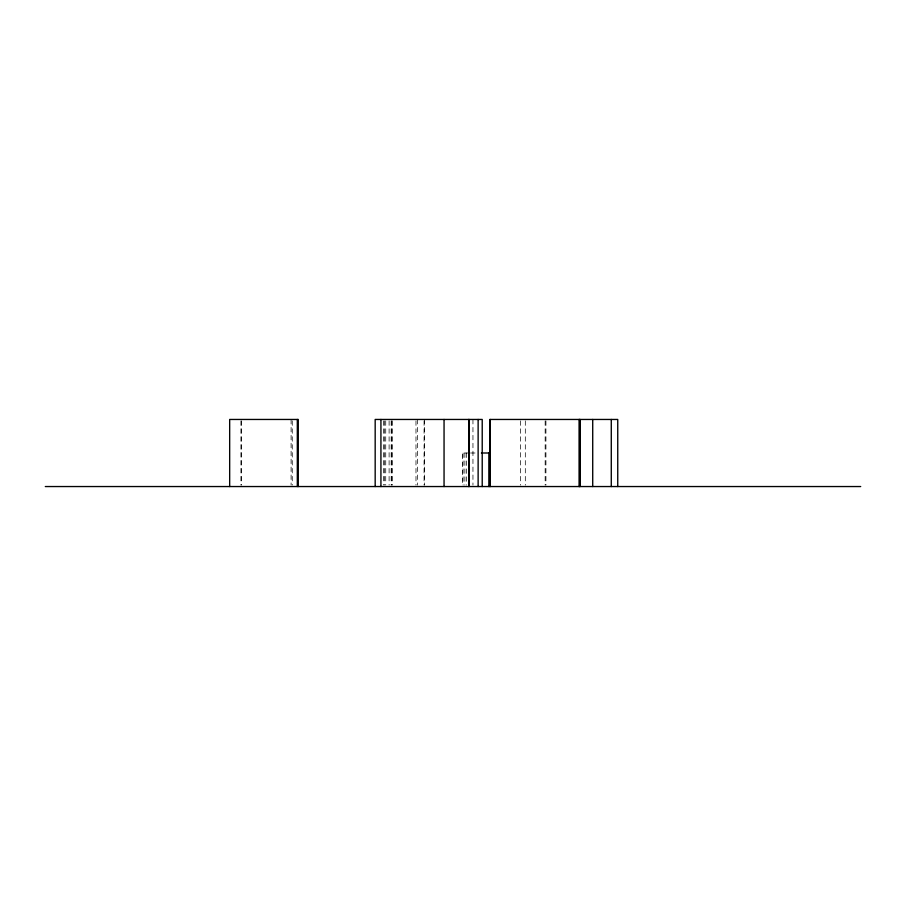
<?xml version="1.0" encoding="UTF-8"?>
<svg xmlns="http://www.w3.org/2000/svg" width="906" height="906" viewBox="0 0 906 906"><rect width="100%" height="100%" fill="white"/><g stroke="black" fill="none" stroke-linecap="round" stroke-linejoin="round"><path stroke-width="0.68" stroke-dasharray="4.53 3.4" d="M469.115 453L462.456 453L462.456 485.14M470.52 453L477.19 453M545.933 420.86L545.933 485.14M545.152 420.86L545.152 485.14M525.31 420.86L525.31 485.14M520.588 420.86L520.588 485.14M472.955 419.455L472.955 485.14M466.409 453L466.409 485.14M464.88 453L464.88 485.14M463.091 453L463.091 485.14M424.359 419.455L424.359 485.14M424.065 420.86L424.065 485.14M417.655 419.455L417.655 485.14M415.979 420.86L415.979 485.14M392.366 420.86L392.366 485.14M391.471 420.86L391.471 485.14M391.177 420.86L391.177 485.14M389.104 420.86L389.104 485.14M385.73 420.86L385.73 485.14M384.529 420.86L384.529 485.14M383.578 420.86L383.476 485.14M292.264 420.86L292.264 485.14M291.098 419.455L291.098 485.14M241.336 420.86L241.336 485.14M240.939 420.86L240.939 485.14"/><path stroke-width="1.36" d="M481.414 453L489.874 453M45.3 486.545L860.7 486.545M617.745 486.545L617.745 419.455L489.897 419.455L489.874 486.545M611.278 419.455L611.278 486.545M592.717 419.455L592.717 486.545M579.976 419.455L579.976 486.545M579.681 419.455L579.681 486.545M579.081 419.455L579.081 486.545M490.191 419.455L490.191 486.545M488.855 453L488.855 486.545M482.219 486.545L482.219 419.455L375.175 419.455L375.175 486.545M478.13 419.455L478.13 486.545M469.014 419.455L469.014 486.545M468.776 419.455L468.776 486.545M444.053 419.455L444.053 486.545M380.928 419.455L380.928 486.545M298.289 486.545L298.289 419.455L229.671 419.455L229.671 486.545M297.315 419.455L297.315 486.545"/></g></svg>
